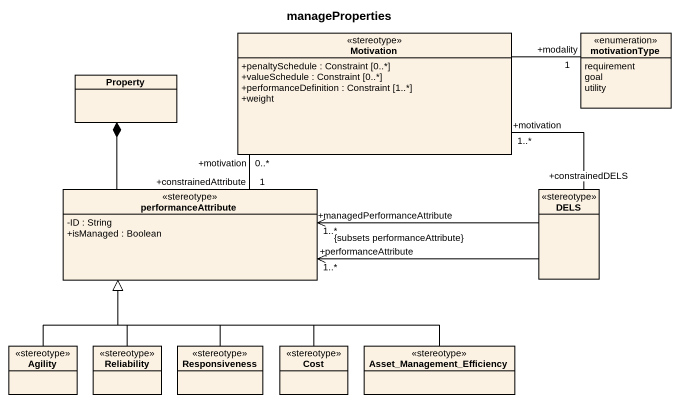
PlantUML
@startuml
title manageProperties
hide circle
hide empty members
skinparam classAttributeIconSize 0
class Motivation <<stereotype>> {
  +penaltySchedule : Constraint [0..*]
  +valueSchedule : Constraint [0..*]
  +performanceDefinition : Constraint [1..*]
  +weight
}
enum motivationType {
  requirement
  goal
  utility
}
class Property
class performanceAttribute <<stereotype>> {
  -ID : String
  +isManaged : Boolean
}
class DELS <<stereotype>>
class Agility <<stereotype>>
class Reliability <<stereotype>>
class Responsiveness <<stereotype>>
class Cost <<stereotype>>
class Asset_Management_Efficiency <<stereotype>>
Motivation -right- "+modality\n1" motivationType
Motivation "0..*\n+motivation" -- "1\n+constrainedAttribute" performanceAttribute
Motivation "1..*\n+motivation" -- "+constrainedDELS" DELS
performanceAttribute -up-* Property
performanceAttribute "+managedPerformanceAttribute\n1..*\n{subsets performanceAttribute}" <-right- DELS
DELS -left-> "+performanceAttribute\n1..*" performanceAttribute
Agility -up-|> performanceAttribute
Reliability -up-|> performanceAttribute
Responsiveness -up-|> performanceAttribute
Cost -up-|> performanceAttribute
Asset_Management_Efficiency -left-|> performanceAttribute
@enduml
